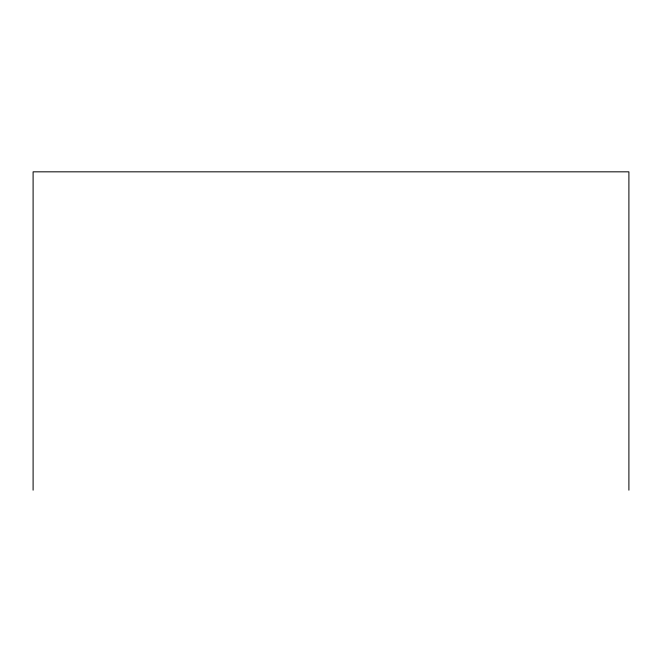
<?xml version="1.0" encoding="UTF-8"?>
<svg xmlns="http://www.w3.org/2000/svg" width="662" height="662" viewBox="0 0 662 662"><rect width="100%" height="100%" fill="white"/><g stroke="black" fill="none" stroke-linecap="round" stroke-linejoin="round"><path stroke-width="0.99" d="M628.9 490.17L628.9 171.83L33.1 171.83L33.1 490.17"/></g></svg>
